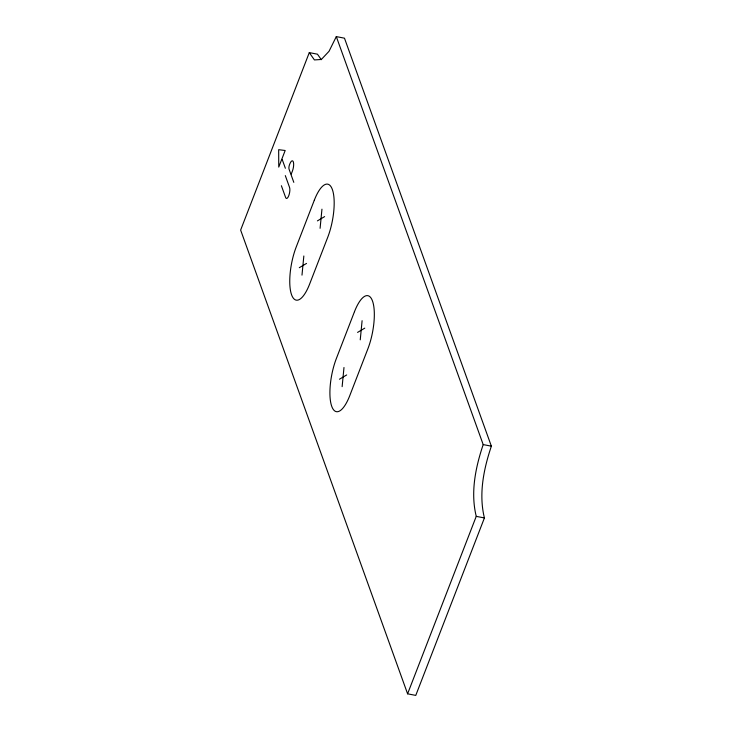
<?xml version="1.0" encoding="UTF-8"?>
<svg xmlns="http://www.w3.org/2000/svg" width="732" height="732" viewBox="0 0 732 732"><rect width="100%" height="100%" fill="white"/><g stroke="black" fill="none" stroke-linecap="round" stroke-linejoin="round"><path stroke-width="1.1" d="M301.987 275.131L303.835 255.99M320.094 228.311L321.952 209.178M342.137 386.652L343.985 367.51M360.245 339.84L362.102 320.698M336.308 36.6L483.193 444.589C475.516 467.464 470.356 492.48 476.248 516.362L407.596 693.817L415.767 695.4L484.419 517.945C478.527 494.054 483.687 469.047 491.364 446.172L344.479 38.183L336.308 36.6L329.043 51.277L321.357 59.466L314.421 59.933L309.288 52.613L240.636 230.068L407.596 693.817M281.728 159.384L278.755 167.088L278.672 149.685L285.169 150.508L281.957 158.798L285.37 168.269M291.254 174.06L292.425 171.041A6.789 2.223 -79 0 0 293.312 161.818A6.789 2.223 -79 0 0 289.845 163.876L289.506 164.737A3.303 1.08 -79 0 0 289.076 169.22L293.807 182.35M317.423 220.881L324.624 216.608M299.306 267.692L306.516 263.428M357.573 332.401L364.774 328.137M339.456 379.222L346.666 374.949M309.288 52.613L317.459 54.186L321.311 59.685M483.193 444.589L491.364 446.172M476.248 516.362L484.419 517.945M285.306 175.607L289.561 187.429A6.094 1.995 -79 0 1 288.756 195.7A6.094 1.995 -79 0 1 285.645 197.549L281.39 185.736M314.33 200.156L296.222 246.968A35.237 11.529 -79 0 0 291.592 294.822A35.237 11.529 -79 0 0 309.599 284.144L327.716 237.333A35.237 11.529 -79 0 0 332.346 189.487A35.237 11.529 -79 0 0 314.33 200.156M354.48 311.676L336.372 358.497A35.237 11.529 -79 0 0 331.742 406.342A35.237 11.529 -79 0 0 349.759 395.673L367.867 348.853A35.237 11.529 -79 0 0 372.497 301.008A35.237 11.529 -79 0 0 354.48 311.676"/></g></svg>
